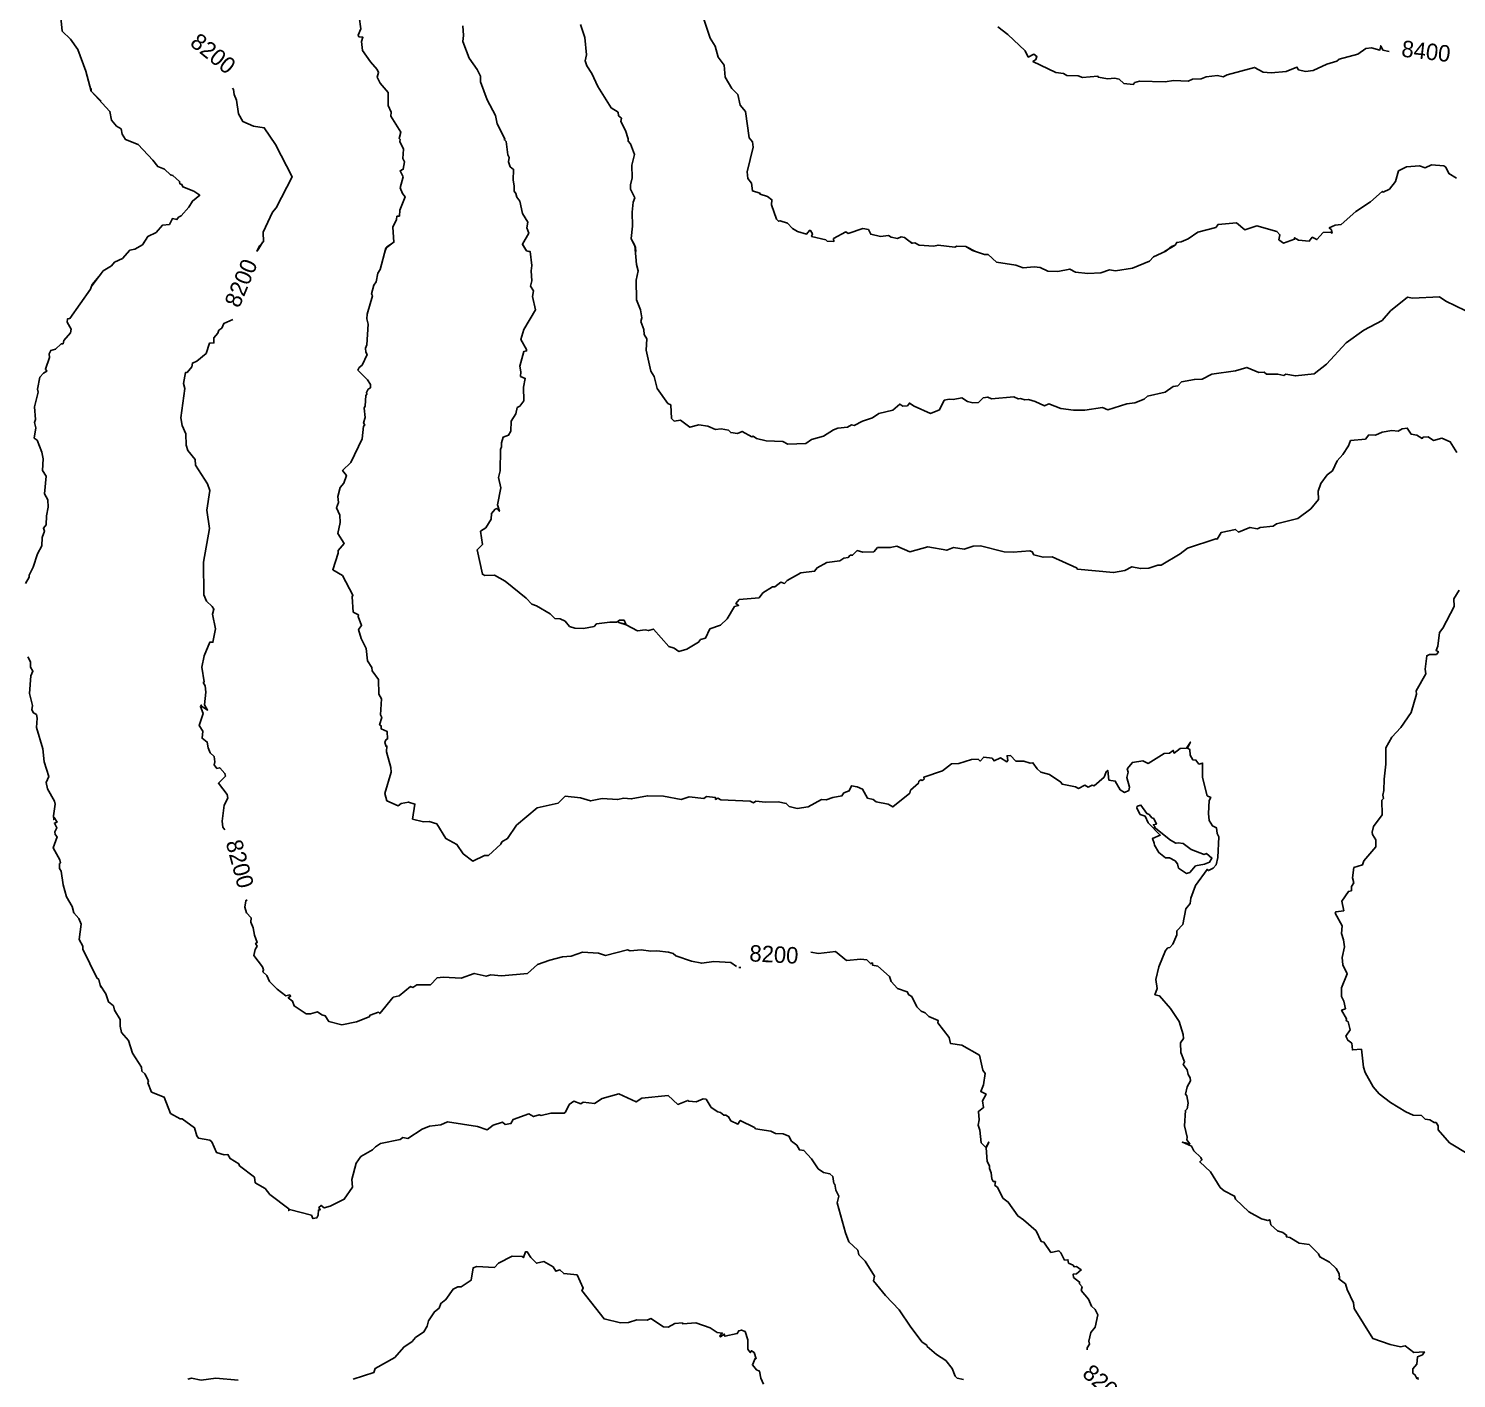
# Model space of a CAD drawing. Extents: x 9339 to 13216, y 3769 to 6935.
# Drawn here: x 10475 to 11137, y 5526 to 6151 of the extents above; entities that cross this region are included whole.
import ezdxf
from ezdxf.enums import TextEntityAlignment as Align

# ---------------------------------------------------------------- set-up
doc = ezdxf.new("R2010")
doc.units = 0
doc.header["$MEASUREMENT"] = 0
for name, color, linetype in [('DTM_SURFACE_CON', 9, 'Continuous'), ('DTM_SURFACE_ICON', 251, 'Continuous'), ('DTM_TEXT_ICON', 251, 'Continuous')]:
    doc.layers.add(name, color=color, linetype=linetype)
doc.styles.add('TMODELF', font='tmodelf')

msp = doc.modelspace()

# ---------------------------------------------------------------- linework, layer by layer
at = {"layer": 'DTM_SURFACE_CON', "linetype": 'Continuous', "flags": 128}
for points, elevation in [([(10508.66, 6222.39), (10505.99, 6214.17), (10502.81, 6211.68), (10502.32, 6210.27), (10499.22, 6206.14), (10498.19, 6202.51), (10496.27, 6202.1), (10491.6, 6193.76), (10491.2, 6189.35), (10487.96, 6183.95), (10488.46, 6171.65), (10487.51, 6164.69), (10489.82, 6157.87), (10490.6, 6150.08), (10494.58, 6146.42), (10497.85, 6141.51), (10501.7, 6131.57), (10504.12, 6122.28), (10508.66, 6117.57)], 2487.17), ([(10783.96, 6167.79), (10791.05, 6146.79), (10793.37, 6143.12), (10794.61, 6137.95), (10797.4, 6134.37), (10798, 6128.83), (10801.03, 6123.46), (10803.74, 6120.73), (10804.93, 6115.8), (10807.4, 6112.92), (10809.08, 6100.69), (10810.6, 6098.79), (10810.93, 6096.28), (10808.19, 6084.92), (10808.43, 6081.78), (10810.11, 6079.64), (10810.57, 6076.09), (10814.05, 6075.04), (10814.19, 6074.53), (10817.61, 6073.42), (10819.56, 6071.97), (10819.41, 6069.6), (10821.71, 6063.02), (10822.63, 6062.05), (10823.39, 6062.23), (10826.77, 6061.16), (10829.2, 6058.69), (10831.45, 6057.33), (10835.66, 6056.06), (10836.94, 6057.76), (10837.49, 6057.71), (10838.33, 6056.18), (10837.96, 6054.95), (10844.62, 6053.37), (10845.17, 6052.79), (10848.22, 6052.63), (10848.15, 6053.97), (10853.88, 6057.09), (10854.89, 6056.38), (10861.68, 6058.73), (10864.28, 6058.14), (10865.4, 6056), (10869.86, 6055), (10873.61, 6055.39), (10874.8, 6054.64), (10877.82, 6054.03), (10879.43, 6054.75), (10881.02, 6054.52), (10884.48, 6051.87), (10885.79, 6051.97), (10887.77, 6050.87), (10894.58, 6050.4), (10896.59, 6050.96), (10904.43, 6049.93), (10905.37, 6050.41), (10909.53, 6050.37), (10913.9, 6047.96)], 2548.13), ([(10628.35, 6156.7), (10629.15, 6151.14), (10627.84, 6148.19), (10628.21, 6147.46), (10630.05, 6147.28), (10629.38, 6145.22), (10629.79, 6141.16), (10633.49, 6135.8), (10636.67, 6132.25), (10637.32, 6130.92), (10636.62, 6128.81), (10638.05, 6126.01), (10641.76, 6121.63), (10641.79, 6115.63), (10643.11, 6112.56), (10643.05, 6110.62), (10647.55, 6103.25), (10646.78, 6100.4), (10647.27, 6099.89), (10647.09, 6098.97), (10648.88, 6095.39), (10648.48, 6091.12), (10649.3, 6089.59), (10648.75, 6086.08), (10647.29, 6085.38), (10648.65, 6082.66), (10647.36, 6077.42), (10648.33, 6074.83), (10649.61, 6073.3), (10647.21, 6067.14), (10646.96, 6064.41), (10645.82, 6064.32), (10645.61, 6062.78), (10643.97, 6059.21), (10644.44, 6052.26), (10641.17, 6050.11), (10640.16, 6047.96)], 2511.55), ([(10676.33, 6152.54), (10676.69, 6148.11), (10676.38, 6145.23), (10679.27, 6137.6), (10683.06, 6132.37), (10684.61, 6129.18), (10684.53, 6126.62), (10687.58, 6118.24), (10691.5, 6110.94), (10692.26, 6107.11), (10695.83, 6100.18), (10695.59, 6099.72), (10696.4, 6098.98), (10697.23, 6092.71), (10697.84, 6091.62), (10697.49, 6089.49), (10698.21, 6087.29), (10699.89, 6086.03), (10699.6, 6080.98), (10700.21, 6078.44), (10700.1, 6075.96), (10700.98, 6074.86), (10701.35, 6073.17), (10702.76, 6071.26), (10703.98, 6065.62), (10706.44, 6061.62), (10705.96, 6058.97), (10706.89, 6056.51), (10703.93, 6051.42), (10705.93, 6048.32), (10706.98, 6047.96)], 2523.74), ([(10730.82, 6153.11), (10732.91, 6147.15), (10733.65, 6139.17), (10733.06, 6136.26), (10733.87, 6134.01), (10736.17, 6130.48), (10738.84, 6124.41), (10745.1, 6114.49), (10748.29, 6112.52), (10748.48, 6110.88), (10749.82, 6109.7), (10749.56, 6108.16), (10751.8, 6104), (10753, 6100.12), (10752.92, 6099.05), (10754.04, 6097.94), (10755.84, 6092.86), (10754.74, 6087.93), (10754.89, 6082.15), (10754, 6078.95), (10754.04, 6076.8), (10756.1, 6072.92), (10755.35, 6070.81), (10754.88, 6066.16), (10754.99, 6059.79), (10754.32, 6054.09), (10756.38, 6049.78), (10756.48, 6047.96)], 2535.94), ([(10504.07, 6123.54), (10504.12, 6122.28), (10512.78, 6112.88), (10513.45, 6108.8), (10515.89, 6106.03), (10518.04, 6104.82), (10518.51, 6102.39), (10520.04, 6099.85), (10525.85, 6097.51), (10532.72, 6090.38), (10534.98, 6087.38), (10538.03, 6086.18), (10540.92, 6083.46), (10542.02, 6083.28), (10545.07, 6080.5), (10545.25, 6079.4), (10546.13, 6079.07), (10546.52, 6077.91), (10551.63, 6075.9), (10554.44, 6074.04), (10550.99, 6071.37), (10549.36, 6068.53), (10545.88, 6064.48), (10544.63, 6063.98), (10543.84, 6062.81), (10541.76, 6063.24), (10540.39, 6060.52), (10537.11, 6060.17), (10534.22, 6056.85), (10530.38, 6054.95), (10527.87, 6051.05), (10524.26, 6049.03), (10522.04, 6048.68), (10521.35, 6047.96)], 2487.17), ([(11001.47, 6047.96), (11006.47, 6050.99), (11007.23, 6052.24), (11009.3, 6052.4), (11012.57, 6053.79), (11017, 6056.91), (11025.32, 6059.15), (11026.38, 6060.53), (11034.91, 6061.35), (11038.74, 6058.08), (11044.4, 6059.93), (11053.57, 6057.19), (11055, 6055.76), (11054.53, 6053.47), (11056.66, 6051.91), (11061.74, 6053.69), (11061.81, 6054.39), (11063.65, 6053.23), (11068.65, 6052.82), (11070.04, 6054.6), (11072.2, 6053.5), (11075.05, 6056.73), (11078.46, 6056.97), (11079.22, 6056.53), (11078.93, 6057.98), (11077.87, 6058.92), (11080.63, 6060.17), (11083.43, 6060.51), (11090.19, 6066.57), (11096.99, 6070.97), (11102.48, 6075.84), (11102.83, 6075.54), (11105.79, 6076.88), (11108.55, 6080.49), (11110, 6085.29), (11113.68, 6087.17), (11119.65, 6087.67), (11122.29, 6086.8), (11125.28, 6088.16), (11130.93, 6087.62), (11131.91, 6087.06), (11133.36, 6084.11), (11136.92, 6081.95)], 2548.13), ([(10528.89, 6052.54), (10527.87, 6051.05), (10524.26, 6049.03), (10522.04, 6048.68), (10518.59, 6044.77), (10514.99, 6043.05), (10513.5, 6041.43), (10509.59, 6039.04), (10504.1, 6031.61)], 2487.17), ([(10644.59, 6052.54), (10640.62, 6049.52), (10638.06, 6039.73), (10636.97, 6037.9), (10636.13, 6033.93), (10635.16, 6032.33), (10634.07, 6028.43), (10634.47, 6027.47), (10631.95, 6019), (10631.82, 6016.86), (10632.48, 6014.27), (10631.81, 6004.79), (10631.24, 6003.26), (10631.34, 6001.35), (10631.96, 6000.25), (10629.73, 5995.35), (10628.33, 5994.23), (10627.69, 5992.95), (10632.23, 5988.55), (10633.5, 5986.37), (10633.62, 5984.9), (10632.5, 5984.21), (10631.68, 5982.69), (10631.86, 5981.97), (10631.34, 5981.3), (10631.13, 5976.49), (10630.58, 5975.45), (10631.02, 5971.07), (10630.33, 5968.7), (10630.86, 5967.53), (10630.37, 5967.12), (10629.64, 5961.29), (10624.51, 5950.18), (10620.59, 5946.59), (10622.36, 5944.22), (10621.14, 5940.71), (10619.56, 5938.66), (10618.47, 5934.44), (10618.78, 5931.78), (10617.86, 5929.3), (10619.38, 5925.89), (10619.53, 5922.47), (10618.44, 5917.42), (10621.33, 5912.77), (10618.52, 5909.43), (10618.55, 5908.22), (10616.09, 5900.57), (10620.58, 5897.94), (10625.4, 5888.73), (10625.04, 5887.99), (10625.55, 5880.97), (10628.01, 5879.64), (10627.84, 5878.89), (10629.42, 5874.81), (10628.02, 5872.92), (10629.25, 5868.75), (10631.6, 5864.14), (10632.23, 5858.3), (10634.21, 5855.28), (10634.38, 5853.77), (10637.22, 5849.74), (10637.4, 5842.94), (10638.72, 5840.8), (10638.26, 5833.35), (10638.77, 5832.16), (10637.77, 5828.76), (10638.46, 5828.29), (10638.53, 5826.81), (10641.33, 5825.61), (10641.48, 5822.19), (10640.7, 5821.71), (10640.17, 5820.54), (10640.75, 5818.75), (10641.17, 5818.97), (10641.03, 5816.19), (10643.03, 5808.92), (10643.09, 5806.87), (10640.21, 5796.97), (10641.2, 5793.58), (10646.41, 5791.28), (10647.73, 5792.25), (10651.14, 5792.98), (10654.11, 5792.05), (10653.08, 5785.09), (10658.06, 5783.82), (10660.68, 5783.96), (10664.23, 5782.88), (10668.48, 5776.03), (10673.64, 5773.33), (10676.51, 5769.04), (10681.01, 5765.65), (10686.38, 5768.24), (10688.2, 5768.19), (10693.98, 5773.46), (10694.49, 5774.51), (10697.09, 5776.05), (10701.28, 5782.19), (10710.85, 5790.33), (10720.56, 5792.45), (10723.82, 5795.76), (10730.86, 5794.85), (10735.52, 5793.49), (10740.91, 5794.53), (10748.05, 5794.13), (10750.93, 5794.69), (10754.42, 5794.43), (10761.89, 5795.89), (10769.31, 5795.65), (10777.58, 5794.17), (10781.18, 5795.34), (10787.98, 5794.63), (10789.33, 5795.51), (10793.43, 5795.14), (10793.5, 5794.15), (10794.51, 5794.71), (10795.96, 5793.99), (10809.54, 5793.3), (10811.03, 5792.62), (10812.18, 5793.3), (10816.55, 5792.84), (10822.53, 5793.03), (10826.27, 5792.31), (10827.62, 5790.93), (10831.33, 5789.91), (10836.32, 5790.7), (10842.54, 5794.17), (10844.77, 5793.99), (10847.82, 5795.12), (10852.05, 5795.77), (10852.96, 5797.17), (10855.45, 5798.23), (10856.52, 5800.52), (10859.13, 5800.07), (10861.65, 5798.93), (10863.87, 5794.83), (10866.56, 5794.13), (10867.98, 5793.06), (10873.41, 5791.93), (10875.67, 5790.7), (10883.45, 5797.12), (10883.77, 5798.42), (10887.46, 5801.63), (10887.66, 5802.6), (10888.54, 5803.32), (10889.28, 5802.97), (10890.12, 5803.57), (10890.06, 5804.49), (10898.63, 5807.46), (10902.88, 5810.6), (10906.19, 5810.85), (10912.04, 5812.66), (10915.17, 5812.9), (10916.15, 5811.96), (10917.79, 5813.78), (10921.66, 5813.3), (10922.54, 5812.05), (10925.55, 5813.4), (10928.47, 5811.61), (10928.9, 5812.19), (10928.61, 5814.42), (10930.09, 5814.6), (10932.7, 5811.83), (10936.4, 5811.97), (10939.22, 5810.95), (10940.55, 5811.13), (10942.51, 5808.28), (10944.28, 5806.86), (10948.27, 5805.72), (10953.42, 5802.24), (10954.09, 5801.29), (10960.29, 5800.07), (10961.63, 5799.3), (10964.6, 5800.72), (10966.13, 5799.82), (10968.05, 5800.76), (10968.96, 5800.54), (10973.63, 5804.52), (10974.52, 5807.03), (10975.2, 5807.65), (10975.76, 5803.12), (10978.72, 5802.64), (10980.95, 5798.65), (10982.93, 5797.42), (10985, 5798.26), (10985.27, 5799.78), (10984.1, 5804.36), (10984.65, 5806.83), (10984.26, 5808.38), (10986.67, 5811.3), (10991.44, 5812.04), (10993.9, 5810.88), (11001.37, 5815.46), (11003.78, 5815.62), (11005.58, 5816.9), (11006, 5815.61), (11008.87, 5817.8), (11011.67, 5817.99), (11013.55, 5820.76), (11012.13, 5817.89), (11013.25, 5817.35), (11013.39, 5814.61), (11014.63, 5812.53), (11016.07, 5812.4), (11017.47, 5810.56), (11019.18, 5810.99), (11019.15, 5804.26), (11021.33, 5795.85), (11022.99, 5795.13), (11022.26, 5793.69), (11021.89, 5787.62), (11022.31, 5784.36), (11023.84, 5781.89), (11025.71, 5780.98), (11025.93, 5778.41), (11026.71, 5776.87), (11026.33, 5767.22), (11025.48, 5763.87), (11024.15, 5762.32), (11021.88, 5761.23), (11021.27, 5761.76), (11015.97, 5754.33), (11013.8, 5748.45), (11013.48, 5746.03), (11011.45, 5743.49), (11010.01, 5736.25), (11007.27, 5733.28), (11007.24, 5731.48), (11005.46, 5727.1), (11003.94, 5725.55), (11003.16, 5725.5), (11001.98, 5724.2), (10998.96, 5716.69), (10997.45, 5710.82), (10998.11, 5706.54), (10997.06, 5703.67), (10999.24, 5703.16), (11004.36, 5697.3), (11008.34, 5691.3), (11010.23, 5685.26), (11010.33, 5683.4), (11008.93, 5681.44), (11009.13, 5676.91), (11010.84, 5672.58), (11010.14, 5671.38), (11011.97, 5668.88), (11012.47, 5666.78), (11013.45, 5665.14), (11013.56, 5663.88), (11011.97, 5660.99), (11011.27, 5657.62), (11011.92, 5656.83), (11012.44, 5653.51), (11012.03, 5650.81), (11011.26, 5650.14), (11010.79, 5643), (11012.11, 5637.74), (11011.9, 5636.55), (11013.35, 5634.64), (11009.82, 5635.33), (11013.98, 5633.61), (11015.11, 5631.46), (11018.39, 5628.29), (11018.86, 5627.15), (11017.84, 5626.29), (11022.81, 5621.61), (11027.35, 5614.43), (11029.19, 5612.86), (11033.94, 5610.39), (11034.43, 5609.05), (11040.63, 5603.2), (11046.46, 5599.84), (11049.44, 5599.08), (11050.28, 5599.49), (11050.77, 5597.11), (11053.94, 5594.26), (11056.36, 5593.53), (11058.19, 5592.12), (11057.99, 5591.56), (11059.64, 5591.17), (11063.89, 5588.63), (11068.55, 5587.93), (11072.9, 5583.71), (11073.48, 5582.22), (11077.94, 5579.78), (11081.17, 5576.89), (11082.56, 5574.46), (11082.7, 5572.34), (11082.26, 5572.13), (11085.47, 5569.74), (11086.17, 5567.1), (11089.14, 5561.04), (11089.49, 5558.39), (11098.13, 5544.45), (11106.17, 5541.71), (11110.97, 5540.64), (11113.06, 5541.03), (11117.04, 5537.9), (11121.98, 5538.24), (11121.16, 5536.93), (11118.8, 5536), (11118.47, 5532.51), (11116.69, 5530.46), (11116.66, 5528.38), (11117.75, 5527.53), (11118.53, 5525.87), (11119, 5526.38), (11119.06, 5525.51)], 2511.55), ([(10704.68, 6052.54), (10704.02, 6051.28), (10705.93, 6048.32), (10707.6, 6047.95), (10708.35, 6041.46), (10707.96, 6039.01), (10708.31, 6034.4), (10707.78, 6031.98), (10709.11, 6029.71), (10708.71, 6027.1), (10710.04, 6020.96), (10704.66, 6011.92), (10703.26, 6007.16), (10705.93, 6002.63), (10705.88, 6001.95), (10704.62, 6001.71), (10702.78, 5994.85), (10703.28, 5992.25), (10703.12, 5990.11), (10705.28, 5989.24), (10704.44, 5985.18), (10704.62, 5978.81), (10702.76, 5976.3), (10701.5, 5975.67), (10700.95, 5972.83), (10698.82, 5969.34), (10698.66, 5964.74), (10697.54, 5962.97), (10695.01, 5961.97), (10694.27, 5959.42), (10694.34, 5957.46), (10693.86, 5956.26), (10693.69, 5946.44), (10692.85, 5943.29), (10694, 5938.51), (10692.42, 5930.57), (10693.34, 5927.65), (10692.23, 5928.95), (10691.39, 5928.68), (10689.71, 5926.65), (10689.44, 5924.05), (10687, 5920), (10684.52, 5918.39), (10685.46, 5912.25), (10683.05, 5909.84), (10685.41, 5898.51), (10686.49, 5897.94), (10691.1, 5898.11), (10696.03, 5895.3), (10705.66, 5887.42), (10708.32, 5884.58), (10710.52, 5883.82), (10716.87, 5880.19), (10718.92, 5878.01), (10721.42, 5877.91), (10723.75, 5876.68), (10725.85, 5874.25), (10728.23, 5873.56), (10732.33, 5873.36), (10737.16, 5874.28), (10738.24, 5875.51), (10744.46, 5876.34), (10747.73, 5876.29), (10748.9, 5877.17), (10751.08, 5877.14), (10751.89, 5875.37), (10748.58, 5876.06), (10752.11, 5875.11), (10757.24, 5872.29), (10760.83, 5872.8), (10762.34, 5872.36), (10764.66, 5873.11), (10771.88, 5864.98), (10774.34, 5864.23), (10776.41, 5862.75), (10780.2, 5863.78), (10785.57, 5866.97), (10786.52, 5868.3), (10788.79, 5868.81), (10790.85, 5873.2), (10795.71, 5874.89), (10798.86, 5877.79), (10802.18, 5883.5), (10804.11, 5884.02), (10802.8, 5884.96), (10804.49, 5886.82), (10813.66, 5887.6), (10815.31, 5889.84), (10819.83, 5892.68), (10820.88, 5892.67), (10823.78, 5894.8), (10825.43, 5894.26), (10826.67, 5895.52), (10833.06, 5899.16), (10839.37, 5899.84), (10840.51, 5901.48), (10844.98, 5903.94), (10851, 5904.67), (10852.96, 5905.96), (10854.98, 5906.25), (10855.92, 5907.31), (10856.96, 5907.32), (10859.08, 5909.47), (10861.75, 5908.72), (10866.82, 5908.89), (10868.56, 5910.9), (10874.47, 5910.84), (10877.43, 5911.49), (10883.47, 5908.89), (10891.85, 5911.13), (10900.59, 5909.58), (10903.72, 5910.83), (10908.68, 5910.05), (10912.91, 5911.5), (10916.2, 5911.62), (10927.16, 5908.93), (10931.43, 5908.68), (10939.15, 5909.27), (10940.21, 5908.81), (10940.96, 5907.5), (10945.24, 5906.37), (10949.54, 5906.55), (10960.78, 5901.48), (10961.16, 5900.9), (10977.91, 5899.25), (10983.1, 5900.23), (10986.41, 5901.99), (10990.36, 5901.08), (10994.33, 5901.28), (10998.45, 5902.67), (10999.93, 5902.72), (11008.79, 5907.96), (11012.2, 5910.58), (11025.33, 5914.96), (11025.92, 5914.73), (11027.82, 5917.89), (11034.52, 5919.22), (11035.8, 5918), (11041.15, 5920.17), (11044.7, 5919.5), (11045.87, 5920.09), (11051.87, 5920.72), (11053.45, 5921.77), (11063.27, 5924.27), (11069.4, 5928.84), (11072.97, 5933.05), (11072.7, 5937.03), (11074.02, 5940.58), (11076.95, 5944.58), (11079.36, 5946.41), (11081.55, 5950.99), (11084.18, 5953.95), (11086.81, 5958.05), (11087.75, 5960.4), (11094.65, 5961.09), (11096.29, 5963.11), (11099.4, 5962.89), (11102.49, 5964.24), (11106.92, 5965.05), (11109.76, 5964.78), (11111.62, 5965.82), (11114.04, 5966.2), (11115.88, 5963.37), (11118.43, 5962.89), (11120.99, 5961.42), (11121.38, 5961.93), (11123.75, 5962.2), (11126.17, 5960.52), (11130.06, 5961.58), (11134, 5959.85), (11136.96, 5954.83)], 2523.74), ([(10755.07, 6052.54), (10756.07, 6050.84), (10756.8, 6042), (10757.58, 6039.01), (10756.74, 6034.78), (10756.91, 6025.61), (10758.69, 6021.04), (10759.26, 6017.27), (10758.77, 6015.54), (10760.25, 6011.88), (10760.4, 6009.55), (10761.65, 6007.59), (10761.36, 6002.36), (10763.42, 5992.59), (10765.01, 5990.07), (10766.35, 5984.56), (10771.43, 5977.52), (10772.72, 5976.94), (10773.03, 5970.65), (10774.23, 5969.47), (10777.3, 5969.8), (10781.62, 5966.59), (10785.72, 5967.64), (10789.92, 5967.08), (10793.43, 5965.59), (10796.06, 5965.86), (10799.45, 5965.25), (10800.5, 5964.1), (10803.64, 5963.68), (10805.77, 5964.66), (10810.31, 5962.16), (10810.95, 5962.44), (10812.46, 5961.44), (10816.94, 5960.27), (10824.68, 5960), (10826.96, 5958.82), (10835.35, 5959), (10837.94, 5960.85), (10843.44, 5962.52), (10848.14, 5965.4), (10850.1, 5966.1), (10854.61, 5966.61), (10856.52, 5967.69), (10857.79, 5967.32), (10861.62, 5969.39), (10866.15, 5971), (10869.22, 5972.95), (10875.57, 5974.46), (10878.94, 5977.29), (10880.25, 5976.39), (10882.43, 5976.47), (10883.34, 5977.77), (10885.45, 5976.31), (10893.09, 5973.02), (10897.24, 5974.72), (10899.43, 5979.09), (10901.67, 5979.57), (10903.53, 5979.4), (10907.6, 5980.21), (10910.25, 5978.51), (10912.78, 5977.87), (10915.33, 5978.01), (10917.46, 5980.2), (10919.6, 5980.57), (10921.41, 5979.71), (10931.76, 5980.64), (10933.79, 5979.68), (10934.75, 5979.87), (10936.83, 5979.26), (10938.45, 5979.38), (10941.55, 5978.58), (10945.93, 5976.55), (10947.88, 5977.37), (10953.44, 5975.23), (10959.34, 5974.51), (10964.67, 5974.52), (10972.82, 5975.76), (10975.24, 5974.71), (10984.02, 5977.39), (10987.72, 5977.91), (10992.09, 5979.54), (10993.63, 5980.92), (11001.86, 5982.83), (11005.53, 5985.49), (11007.65, 5985.77), (11009.37, 5987.57), (11015.44, 5988.78), (11019.06, 5988.9), (11023.49, 5991.14), (11034.5, 5992.72), (11039.67, 5994.32), (11045.27, 5991.99), (11047.68, 5992.14), (11048.88, 5991.13), (11054.06, 5991.12), (11056.87, 5990.54), (11057.74, 5991.18), (11062.21, 5990.35), (11070.95, 5991.31), (11076.58, 5995.78), (11085.74, 6005.7), (11093.94, 6011.48), (11102.38, 6016.05), (11106.23, 6020.48), (11114.16, 6026.79), (11116.47, 6026.39), (11128.93, 6026.98), (11131.87, 6024.92), (11145.32, 6018.46)], 2535.94), ([(10883.7, 6052.54), (10884.74, 6051.89), (10885.79, 6051.97), (10887.77, 6050.87), (10894.58, 6050.4), (10896.59, 6050.96), (10904.43, 6049.93), (10905.37, 6050.41), (10909.53, 6050.37), (10912.6, 6048.45), (10918.13, 6046.59), (10919.81, 6046.65), (10923.61, 6043.09), (10932.63, 6041.7), (10936.07, 6040.38), (10941.11, 6040.89), (10943.88, 6040.6), (10947.54, 6038.84), (10952.11, 6038.77), (10957.65, 6039.84), (10960.35, 6038.48), (10965.94, 6037.81), (10972.01, 6038.13), (10976.05, 6039.46), (10978.78, 6039.03), (10986.66, 6040.27), (10994.53, 6043.57), (10996.46, 6045.5), (11002.14, 6048.23), (11004.81, 6050.3), (11006.47, 6050.99), (11007.23, 6052.24), (11009.33, 6052.54)], 2548.13), ([(10508.65, 6037.44), (10504.55, 6032.72), (10503.85, 6030.57), (10494.27, 6017.03), (10493.06, 6016.75), (10492.95, 6015.2), (10494.83, 6012.08), (10494.45, 6010.25), (10491.49, 6006.79), (10491.09, 6005.25), (10490.22, 6005.21), (10487.5, 6002.74), (10485.35, 6002.15), (10484.62, 6000.53), (10484.73, 5998.84), (10482.91, 5993.46), (10483.51, 5992.49), (10482.05, 5991.69), (10480.35, 5989.86), (10479.22, 5984.15), (10479.55, 5982.79), (10477.79, 5976.01), (10478.31, 5970.15), (10477.76, 5968.76), (10478.49, 5966.31), (10477.65, 5961.56), (10479, 5960.57), (10481.21, 5955.02), (10481.78, 5951.9), (10481.57, 5946.62), (10483.24, 5943.94), (10482.46, 5935.69), (10484.08, 5932.96), (10484.13, 5929.49), (10483.34, 5925.55), (10483.22, 5921.45), (10481.98, 5919.83), (10482.41, 5918.46), (10481.45, 5915.49), (10481.2, 5911.69), (10479.18, 5907.99), (10477.21, 5901.75), (10475.29, 5898.09), (10475.41, 5897.1), (10473.65, 5894.24)], 2487.17), ([(11138.05, 5891.11), (11135.57, 5887.17), (11135.76, 5883.47), (11130.57, 5873.53), (11129.06, 5871.57), (11128.23, 5865.2), (11127.41, 5863.15), (11128.46, 5862.57), (11127.55, 5861.27), (11124.36, 5861.31), (11123.11, 5860.72), (11122.33, 5854.46), (11122.59, 5852.37), (11118.17, 5844.44), (11118.4, 5842.87), (11115.91, 5834.4), (11111.1, 5827.47), (11106.91, 5823), (11104.18, 5818), (11104.15, 5810.55), (11103.31, 5803.6), (11103.26, 5798.26), (11102.73, 5796.18), (11103.02, 5794.67), (11102.2, 5793.76), (11102.47, 5786.99), (11098.42, 5781.68), (11097.74, 5778.96), (11097.92, 5777.88), (11099.45, 5775.49), (11099.55, 5772.27), (11093.85, 5765.69), (11093.24, 5763.85), (11089.33, 5762.6), (11088.61, 5757.93), (11089.3, 5755.46), (11088.27, 5753.89), (11088.15, 5751.86), (11086.8, 5751.58), (11083.72, 5747.09), (11084.58, 5742.62), (11080.94, 5742.05), (11080.57, 5741.44), (11083.94, 5735.67), (11083.61, 5732.13), (11084.54, 5729.14), (11084.9, 5725.86), (11083.86, 5720.88), (11084.17, 5717.53), (11086.13, 5713.35), (11083.61, 5706.85), (11083.6, 5702.81), (11084.65, 5700.74), (11085.35, 5697.24), (11083.62, 5696.48), (11085.93, 5692.56), (11085.75, 5691.73), (11086.63, 5691.18), (11087.59, 5687.49), (11085.65, 5684.48), (11086.43, 5682.65), (11088.29, 5681.19), (11088.61, 5678.14), (11092.83, 5678.45), (11093.77, 5670.12), (11094.49, 5667.62), (11098.24, 5661), (11100.97, 5657.86), (11106.26, 5653.73), (11113.31, 5649.49), (11116.8, 5647.94), (11120.62, 5647.74), (11122.27, 5646.09), (11124.57, 5645.71), (11126.56, 5644.51), (11127.41, 5644.49), (11128.38, 5643.02), (11128.38, 5641.07), (11133.63, 5635.06), (11142.61, 5629.72)], 2523.74), ([(10474.75, 5860.2), (10475.94, 5857.95), (10476.03, 5855.52), (10477.11, 5853.56), (10476.21, 5851.39), (10475.54, 5843.27), (10476.97, 5837.75), (10476.67, 5835.74), (10477.36, 5834.23), (10478.78, 5833.51), (10479.08, 5831.82), (10478.76, 5827.49), (10481.76, 5817.6), (10482.28, 5811.57), (10484.41, 5804.72), (10483.27, 5802.01), (10483.82, 5799.01), (10487.13, 5793.36), (10487.48, 5791.96), (10486.61, 5786.5), (10486.76, 5784.83), (10487.02, 5785.78), (10488.34, 5783.65), (10487.05, 5783.23), (10488.24, 5781.03), (10487.22, 5779.18), (10487.44, 5777.88), (10488.39, 5776.89), (10486.5, 5771.82), (10489.52, 5766.19), (10489.85, 5764.75), (10489.46, 5764.43), (10489.44, 5762.21), (10490.23, 5760.87), (10491.13, 5754.67), (10492.74, 5749.02), (10495.31, 5744.53), (10496.06, 5741.71), (10498.33, 5739.09), (10499.52, 5736.39), (10498.53, 5729.28), (10500.26, 5726.21), (10500.19, 5724.74), (10506.73, 5711.5), (10507.69, 5710.69), (10508.65, 5707.12)], 2487.17), ([(10504.1, 5716.78), (10506.73, 5711.5), (10507.69, 5710.69), (10508.26, 5708.08), (10510.93, 5704.05), (10512.16, 5700.37), (10514.44, 5698.54), (10514.99, 5696.5), (10517.52, 5692.28), (10517.49, 5689.1), (10518.09, 5686.25), (10521.39, 5682.51), (10523.25, 5676.58), (10527.48, 5670.2), (10527.51, 5668.36), (10529.02, 5667.08), (10530.66, 5663.82), (10530.41, 5662.87), (10532.1, 5658.59), (10537.96, 5656.22), (10540.94, 5648.7), (10545.27, 5646.23), (10546.32, 5646.18), (10551.99, 5642.09), (10553.05, 5638.37), (10553.78, 5637.31), (10559.16, 5636.38), (10560.02, 5635.59), (10562.17, 5630.56), (10565.79, 5629.52), (10567.45, 5629.63), (10568.58, 5627.83), (10572.57, 5625.36), (10572.92, 5624.44), (10579.86, 5619.14), (10580.18, 5616.64), (10584.71, 5613.94), (10586.98, 5611.09), (10595.69, 5604.52), (10595.7, 5603.71), (10596.06, 5604.26), (10606.16, 5601.53), (10606.87, 5600.04), (10608.75, 5600.41), (10609.33, 5601.63), (10609.48, 5603.98), (10610.25, 5604.06), (10609.6, 5605.06), (10610.75, 5606.13), (10612.13, 5604.92), (10614.87, 5605.81), (10621.37, 5609.04), (10625.26, 5614.63), (10624.89, 5618.09), (10626.99, 5625.6), (10629.01, 5628.75), (10634.56, 5631.81), (10635.84, 5633.31), (10638.13, 5634.86), (10647.33, 5636.67), (10648.58, 5637.5), (10650.91, 5637.06), (10657.57, 5641.35), (10660.91, 5642.87), (10666.19, 5643.39), (10669.27, 5644.88), (10683.12, 5642.66), (10687.67, 5641.04), (10690.44, 5643.29), (10694.8, 5644.73), (10695.91, 5643.54), (10698.66, 5644.03), (10699.65, 5645.88), (10706.94, 5648.46), (10709.14, 5647.28), (10711.71, 5648.14), (10712.58, 5647.7), (10717.16, 5648.84), (10723.31, 5648.9), (10723.96, 5649.34), (10725.64, 5652.81), (10727.84, 5654.39), (10731.01, 5653.23), (10732.14, 5653.9), (10737.35, 5653.32), (10740.94, 5655.62), (10748.6, 5657.81), (10756.61, 5654.04), (10759.34, 5655.82), (10771.48, 5656.99), (10775.95, 5652.91), (10780.7, 5654.78), (10781.16, 5654.32), (10784.45, 5654.1), (10787.8, 5655.54), (10789.09, 5655.35), (10791.51, 5651.52), (10794.54, 5649.48), (10795.84, 5649.18), (10797.35, 5647.95), (10798.3, 5647.96), (10799.5, 5647.19), (10800.56, 5645.22), (10803.8, 5643.76), (10804.94, 5645.44), (10811.48, 5642.16), (10812, 5641.52), (10819.03, 5640.43), (10821.21, 5639.43), (10824.83, 5639.2), (10827.46, 5638.16), (10828.74, 5635.9), (10831.11, 5633.95), (10832.32, 5631.83), (10834.43, 5631.57), (10837.94, 5627.61), (10841.05, 5623.09), (10843.53, 5621.36), (10846.47, 5620.8), (10847.77, 5619.56), (10848.22, 5616.26), (10848.77, 5615.94), (10849.18, 5613.2), (10850.68, 5610.34), (10849.77, 5607.3), (10853.64, 5593.44), (10855.31, 5589.28), (10859.36, 5585.41), (10859.94, 5583.23), (10862.87, 5580.23), (10867.07, 5573.29), (10866.68, 5571.23), (10872.31, 5564.3), (10878.64, 5557.78), (10883.94, 5549.67), (10889.28, 5542.76), (10891.39, 5541.43), (10891.56, 5540.68), (10895.83, 5537), (10900.21, 5534.23), (10903.08, 5530.48), (10904.54, 5526.97), (10905.52, 5526.1), (10908.43, 5525.44)], 2487.17), ([(10625.55, 5525.63), (10635.11, 5528.72), (10635.65, 5530.56), (10644.82, 5535.64), (10649, 5540.5), (10652.89, 5543.13), (10654.4, 5544.86), (10658.31, 5547.48), (10659.82, 5550.11), (10660.46, 5552.64), (10663.16, 5556.82), (10665.38, 5558.54), (10666.15, 5560.73), (10668.51, 5562.51), (10671.84, 5567.29), (10674.02, 5568.32), (10675.5, 5568.38), (10680.2, 5571.44), (10681.11, 5577.15), (10682.91, 5577.73), (10690.97, 5577.28), (10692.94, 5579.41), (10699.24, 5582.53), (10703.84, 5582.4), (10704.46, 5581.9), (10705.41, 5584.67), (10706.18, 5584.54), (10707.79, 5582.02), (10710.52, 5579.29), (10713.86, 5580.12), (10718.29, 5577.62), (10719.49, 5575.64), (10721.34, 5576.31), (10723.09, 5574.49), (10729.33, 5573.98), (10732.12, 5567.71), (10731.51, 5566.72), (10741.79, 5553.53), (10749.42, 5551.72), (10753.18, 5551.87), (10757, 5553.12), (10761.84, 5552.93), (10763.49, 5553.69), (10769.28, 5549.9), (10771.45, 5549.65), (10774.53, 5551.38), (10778.12, 5551.64), (10778.37, 5551.18), (10784.31, 5551.65), (10790.93, 5549.34), (10794.23, 5547.21), (10796.6, 5546.99), (10795.47, 5545.67), (10795.77, 5545.17), (10797.51, 5546.51), (10797.79, 5545.48), (10803.55, 5546.76), (10804.22, 5548.01), (10805.47, 5548.35), (10807.12, 5547.69), (10808.41, 5543.9), (10808.45, 5539.58), (10809.56, 5537.95), (10810.1, 5538.78), (10811.43, 5537.91), (10812.22, 5535.08), (10811.79, 5535.17), (10810.57, 5532.18), (10812.51, 5529.93), (10813.9, 5529.27), (10814.46, 5526.04), (10815.77, 5523.34)], 2474.98), ([(10548.94, 5525.6), (10550.53, 5526.04), (10555.02, 5525.19), (10561.94, 5526.07), (10572.28, 5525.19)], 2474.98)]:
    msp.add_lwpolyline(points, dxfattribs=dict(at, elevation=elevation))
at = {"layer": 'DTM_SURFACE_CON', "linetype": 'Continuous', "elevation": 2511.55, "flags": 128}
msp.add_lwpolyline([(10996.94, 5773.03), (10998.95, 5769.53), (11002.04, 5767.07), (11003.84, 5767.05), (11006.43, 5765.7), (11007.51, 5764.32), (11008, 5762.34), (11011.76, 5759.92), (11013.23, 5760.34), (11015.97, 5763.47), (11020.12, 5764.19), (11022.4, 5765.16), (11023.53, 5766.97), (11020.94, 5769.05), (11019.98, 5768.71), (11013.82, 5770.91), (11010.14, 5773.74), (11007.9, 5774.11), (11006.81, 5773.84), (11004.33, 5775.25), (10996.75, 5781.28), (10997.12, 5781.66), (10996.36, 5782.47), (10997.82, 5782.73), (10996.56, 5785.27), (10995.7, 5785.62), (10994.39, 5787.22), (10993.28, 5787.67), (10990.57, 5791.54), (10988.93, 5791.01), (10988.76, 5790.11), (10990.29, 5787.21), (10992.51, 5786.39), (10993.91, 5783.34), (10999.54, 5777.65), (10995.97, 5776.06), (10996.78, 5773.9)], close=True, dxfattribs=at)
at = {"layer": 'DTM_SURFACE_ICON', "linetype": 'Continuous', "flags": 128}
for points, elevation in [([(10924.25, 6152.1), (10928.93, 6148.48), (10936.92, 6140.94), (10938.41, 6138.09), (10940.93, 6139.4), (10942.41, 6138.37), (10941.91, 6136.93), (10940.58, 6136.01), (10951.2, 6130.9), (10954.67, 6130.47), (10956.3, 6129.57), (10961.5, 6129.3), (10963.59, 6128.6), (10970.71, 6129.16), (10970.82, 6128.8), (10975.28, 6127.95), (10978.33, 6128.23), (10980.59, 6127.76), (10982.72, 6125.82), (10987.08, 6125.41), (10987.83, 6126.33), (10989.98, 6126.98), (11001.85, 6126.61), (11005.74, 6127.24), (11012.46, 6126.9), (11014.49, 6127.85), (11018.52, 6127.94), (11020.92, 6128.87), (11026.06, 6129.5), (11028.76, 6128.88), (11030.65, 6129.86), (11043.26, 6133.31), (11047.3, 6131.15), (11050.92, 6130.83), (11057.88, 6131.42), (11062.91, 6133.44), (11063.63, 6132.2), (11066.91, 6131.4), (11070.39, 6131.87), (11076.81, 6134.77), (11081.34, 6136.16), (11082.51, 6137.1), (11091.07, 6139.44), (11094.9, 6142.05), (11097.55, 6142.31), (11101.37, 6141.31), (11101.77, 6143.29), (11102.74, 6141.33), (11105.62, 6140.69)], 2560.32), ([(10569.61, 6123.71), (10570.14, 6123.1), (10570.3, 6120.7), (10571.43, 6118.1), (10572.39, 6111.7), (10574.46, 6108.16), (10579.37, 6105.99), (10584.32, 6105.3), (10589.56, 6097.58), (10597.33, 6082.58), (10589.87, 6068.29), (10588.2, 6066.18), (10583.84, 6056.93), (10583.91, 6052.41), (10582.18, 6050.68), (10580.82, 6047.96)], 2499.36), ([(10583.63, 6052.54), (10581.31, 6048.58)], 2499.36), ([(10569.77, 6016.51), (10565.52, 6014.59), (10564.68, 6012.49), (10563.23, 6011.51), (10562.87, 6010.15), (10561.01, 6007.98), (10561, 6005.65), (10558.88, 6005.5), (10557.36, 6000.82), (10553.14, 5997.15), (10551.02, 5996.27), (10550.8, 5994.6), (10548.52, 5991.94), (10547.79, 5991.94), (10546.83, 5986.89), (10547.45, 5984.5), (10545.68, 5970.9), (10546.33, 5967.35), (10548.01, 5963.53), (10548.11, 5958.36), (10548.91, 5955.88), (10552.34, 5951.63), (10552.44, 5948.97), (10557.96, 5940.39), (10559.12, 5937.32), (10557.65, 5928.21), (10558.89, 5919.74), (10556.09, 5904.12), (10556.27, 5888.95), (10557.57, 5886.06), (10560.2, 5883.6), (10560.96, 5882.28), (10560.35, 5880.05), (10561.76, 5873.27), (10560.52, 5867.01), (10559.14, 5867.07), (10556.51, 5860.76), (10555.36, 5855.45), (10556.54, 5848.62), (10556.08, 5848.33), (10556.89, 5846.79), (10557.27, 5843.83), (10556.66, 5838.02), (10558.08, 5835.6), (10555.18, 5837.38), (10555.1, 5837.84), (10554.73, 5837.2), (10555.93, 5833.98), (10554.21, 5828.46), (10555.8, 5825.72), (10555.54, 5822.48), (10557.87, 5820.72), (10558.27, 5818.05), (10559.32, 5815.79), (10561.06, 5814.11), (10561.45, 5811.61), (10561.06, 5810.22), (10562.35, 5808.57), (10563.69, 5808.83), (10566.11, 5806.2), (10566.29, 5804.97), (10563.04, 5801.68), (10567.09, 5796.53), (10567.37, 5794.81), (10565.67, 5791.52), (10564.84, 5784.14), (10565.17, 5781.28), (10566.04, 5780.1)], 2499.36), ([(10576.33, 5747.63), (10575.75, 5747.26), (10575.28, 5744.21), (10576.04, 5741.67), (10578.24, 5739.26), (10578.05, 5737.39), (10579.14, 5734.64), (10579.73, 5731.33), (10581.09, 5727.87), (10580.32, 5727.49), (10581.03, 5726.18), (10580.1, 5724.61), (10579.55, 5721.82), (10583.54, 5716.68), (10584, 5715.3), (10583.68, 5714.3), (10585.45, 5712.63), (10586.79, 5709.85), (10590.32, 5706.28), (10594.32, 5703.23), (10596.16, 5703.58), (10596.54, 5703), (10595.46, 5702.27), (10597.48, 5700.73), (10598.23, 5698.54), (10603.78, 5694.87), (10605.74, 5694.9), (10609, 5695.78), (10611.03, 5694.34), (10612.61, 5693.88), (10614.23, 5691.36), (10620.24, 5689.81), (10627.05, 5691.17), (10633, 5693.52), (10633.36, 5694.28), (10637.19, 5695.55), (10637.86, 5694.98), (10644.07, 5702.56), (10646.84, 5703.19), (10652.07, 5707.46), (10653.23, 5707.09), (10654.98, 5708.36), (10661.36, 5708.3), (10664.38, 5711.55), (10667.22, 5711.9), (10675.57, 5711.34), (10681.62, 5713.57), (10687.11, 5712.27), (10689.35, 5712.89), (10694.3, 5712.52), (10706.28, 5713.6), (10710.96, 5717.63), (10716.61, 5719.73), (10722.48, 5721.2), (10726.6, 5721.56), (10731.74, 5723.35), (10739.16, 5722.93), (10742.45, 5721.95), (10752.63, 5724.44), (10753.89, 5724.09), (10759.03, 5724.54), (10763.43, 5723.9), (10766.22, 5724.1), (10771.63, 5723.49), (10773.84, 5722.76), (10775.14, 5721.68), (10782.27, 5719.24), (10787.09, 5718.28), (10792.61, 5719.08), (10800.52, 5718.56), (10803.22, 5716.78)], 2499.36), ([(10837.63, 5723.43), (10841.21, 5722.74), (10848.99, 5723.69), (10854.17, 5719.56), (10860.88, 5720.16), (10863.59, 5719.81), (10865.22, 5718.11), (10866.16, 5718.45), (10866.18, 5717.4), (10868.61, 5716.92), (10874.08, 5712.12), (10874.81, 5709.83), (10877.77, 5706.65), (10882.32, 5705.06), (10883.1, 5703.62), (10884.4, 5702.86), (10886.76, 5698.16), (10888.81, 5696.01), (10890.68, 5695.35), (10892.29, 5693.6), (10896.69, 5691.71), (10896.55, 5690.63), (10901.77, 5683.92), (10902.4, 5681.09), (10907.59, 5680.26), (10915.8, 5675.69), (10917.34, 5668.74), (10918.35, 5667.24), (10917.68, 5661.99), (10916.35, 5658.8), (10918.86, 5657.66), (10917.13, 5654.53), (10917.72, 5651.42), (10915.33, 5649.62), (10915.62, 5645.82), (10915.21, 5643.34), (10915.96, 5640.95), (10916.63, 5635.07), (10918.81, 5632.89), (10920.05, 5635.41), (10918.86, 5632.75), (10919.37, 5626.41), (10920.5, 5624.51), (10920.39, 5623.13), (10921.17, 5621.19), (10921.46, 5618.45), (10922.15, 5617.21), (10923.15, 5617.18), (10922.9, 5615.4), (10924.16, 5614.54), (10926.59, 5609.48), (10929.15, 5607.67), (10933.52, 5601.26), (10936.25, 5599.49), (10942.04, 5594.3), (10944.33, 5589.43), (10945.66, 5589.03), (10948.88, 5584.3), (10952.58, 5585.11), (10953.5, 5584.21), (10955.23, 5580.79), (10956.76, 5580.92), (10957.1, 5579.38), (10959.15, 5578.48), (10959.65, 5577.69), (10960.75, 5577.79), (10962.97, 5576.2), (10960.74, 5574.38), (10959.27, 5574.31), (10959.44, 5572.72), (10962.16, 5570.6), (10962.21, 5569.78), (10963.31, 5568.31), (10962.96, 5566.68), (10966.32, 5562.64), (10967.68, 5559.41), (10969.34, 5557.86), (10970.59, 5555.36), (10969.35, 5549.63), (10967.43, 5547.27), (10966.51, 5543.16), (10966.75, 5541.89), (10965.75, 5540.14), (10965.71, 5539.18)], 2499.36), ([(10804.3, 5716.36), (10805.13, 5716.32)], 2499.36)]:
    msp.add_lwpolyline(points, dxfattribs=dict(at, elevation=elevation))

# ---------------------------------------------------------------- texts
at = {"layer": 'DTM_TEXT_ICON', "linetype": 'Continuous', "style": 'TMODELF'}
for s, rotation, p in [('8200', 321.18625, (10560.64, 6139.71, 2499.36)), ('8400', 353.40527, (11122.76, 6140.79, 2560.32)), ('8200', 67.41228, (10573.53, 6033.38, 2499.36)), ('8200', 285.04168, (10573.03, 5764.36, 2499.36)), ('8200', 357.10489, (10820.54, 5722.41, 2499.36)), ('8200', 318.7496, (10973.99, 5522.82, 2499.36))]:
    msp.add_text(s, height=7.62, rotation=rotation, dxfattribs=at).set_placement(p, align=Align.MIDDLE_CENTER)

doc.saveas('drawing.dxf')
